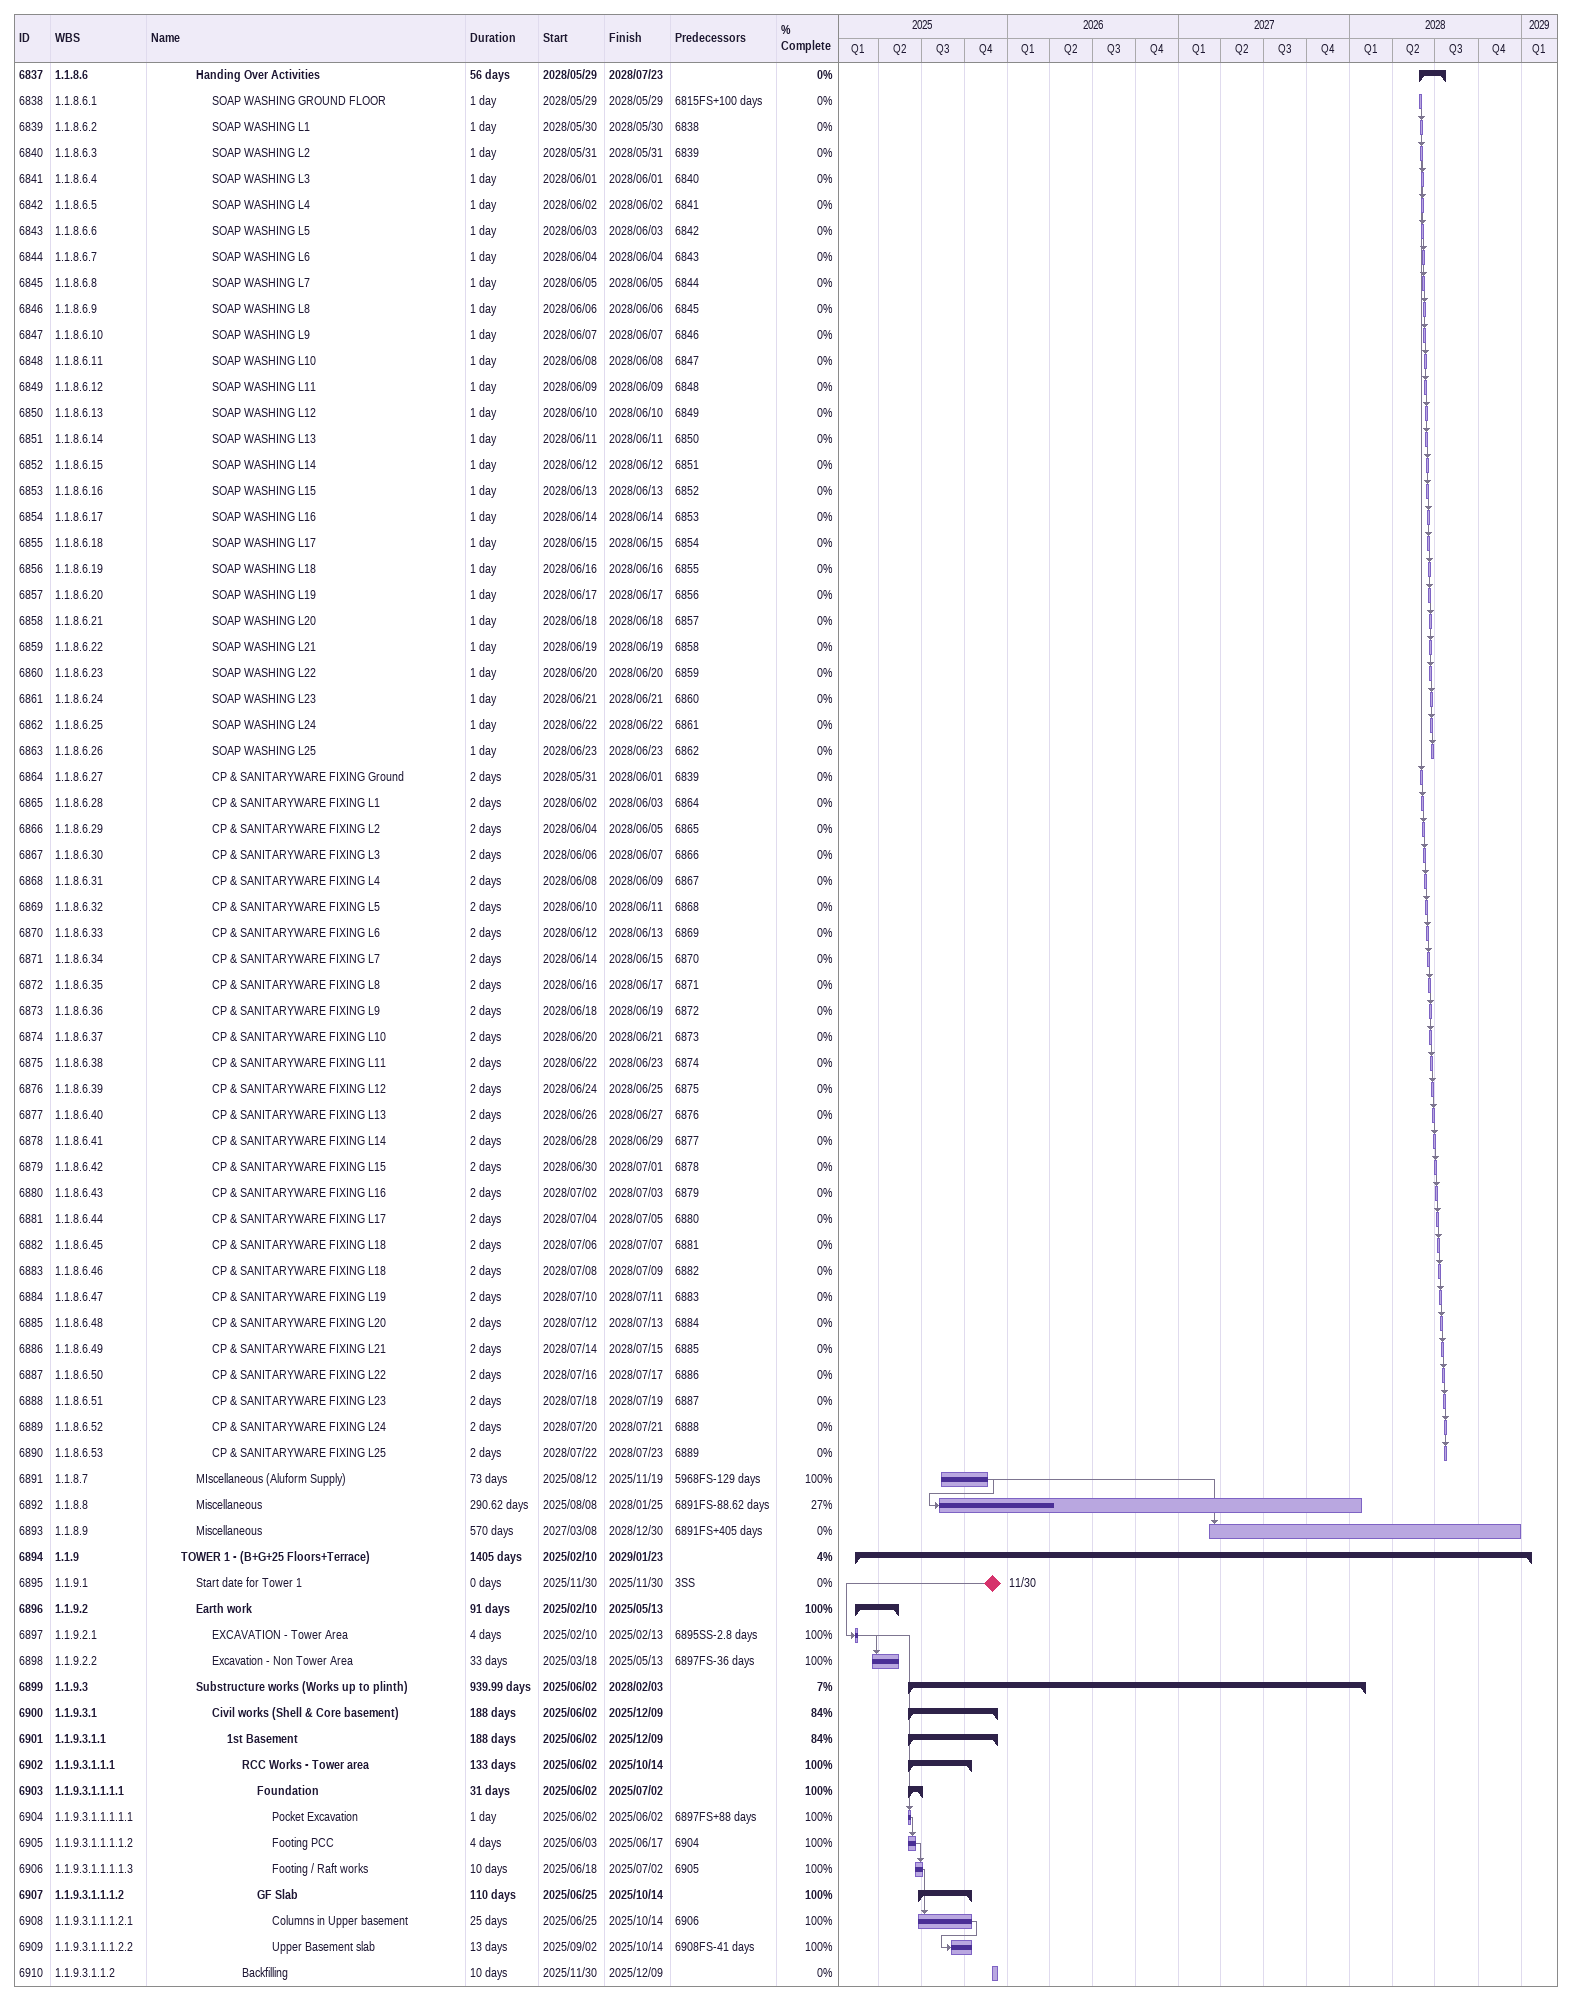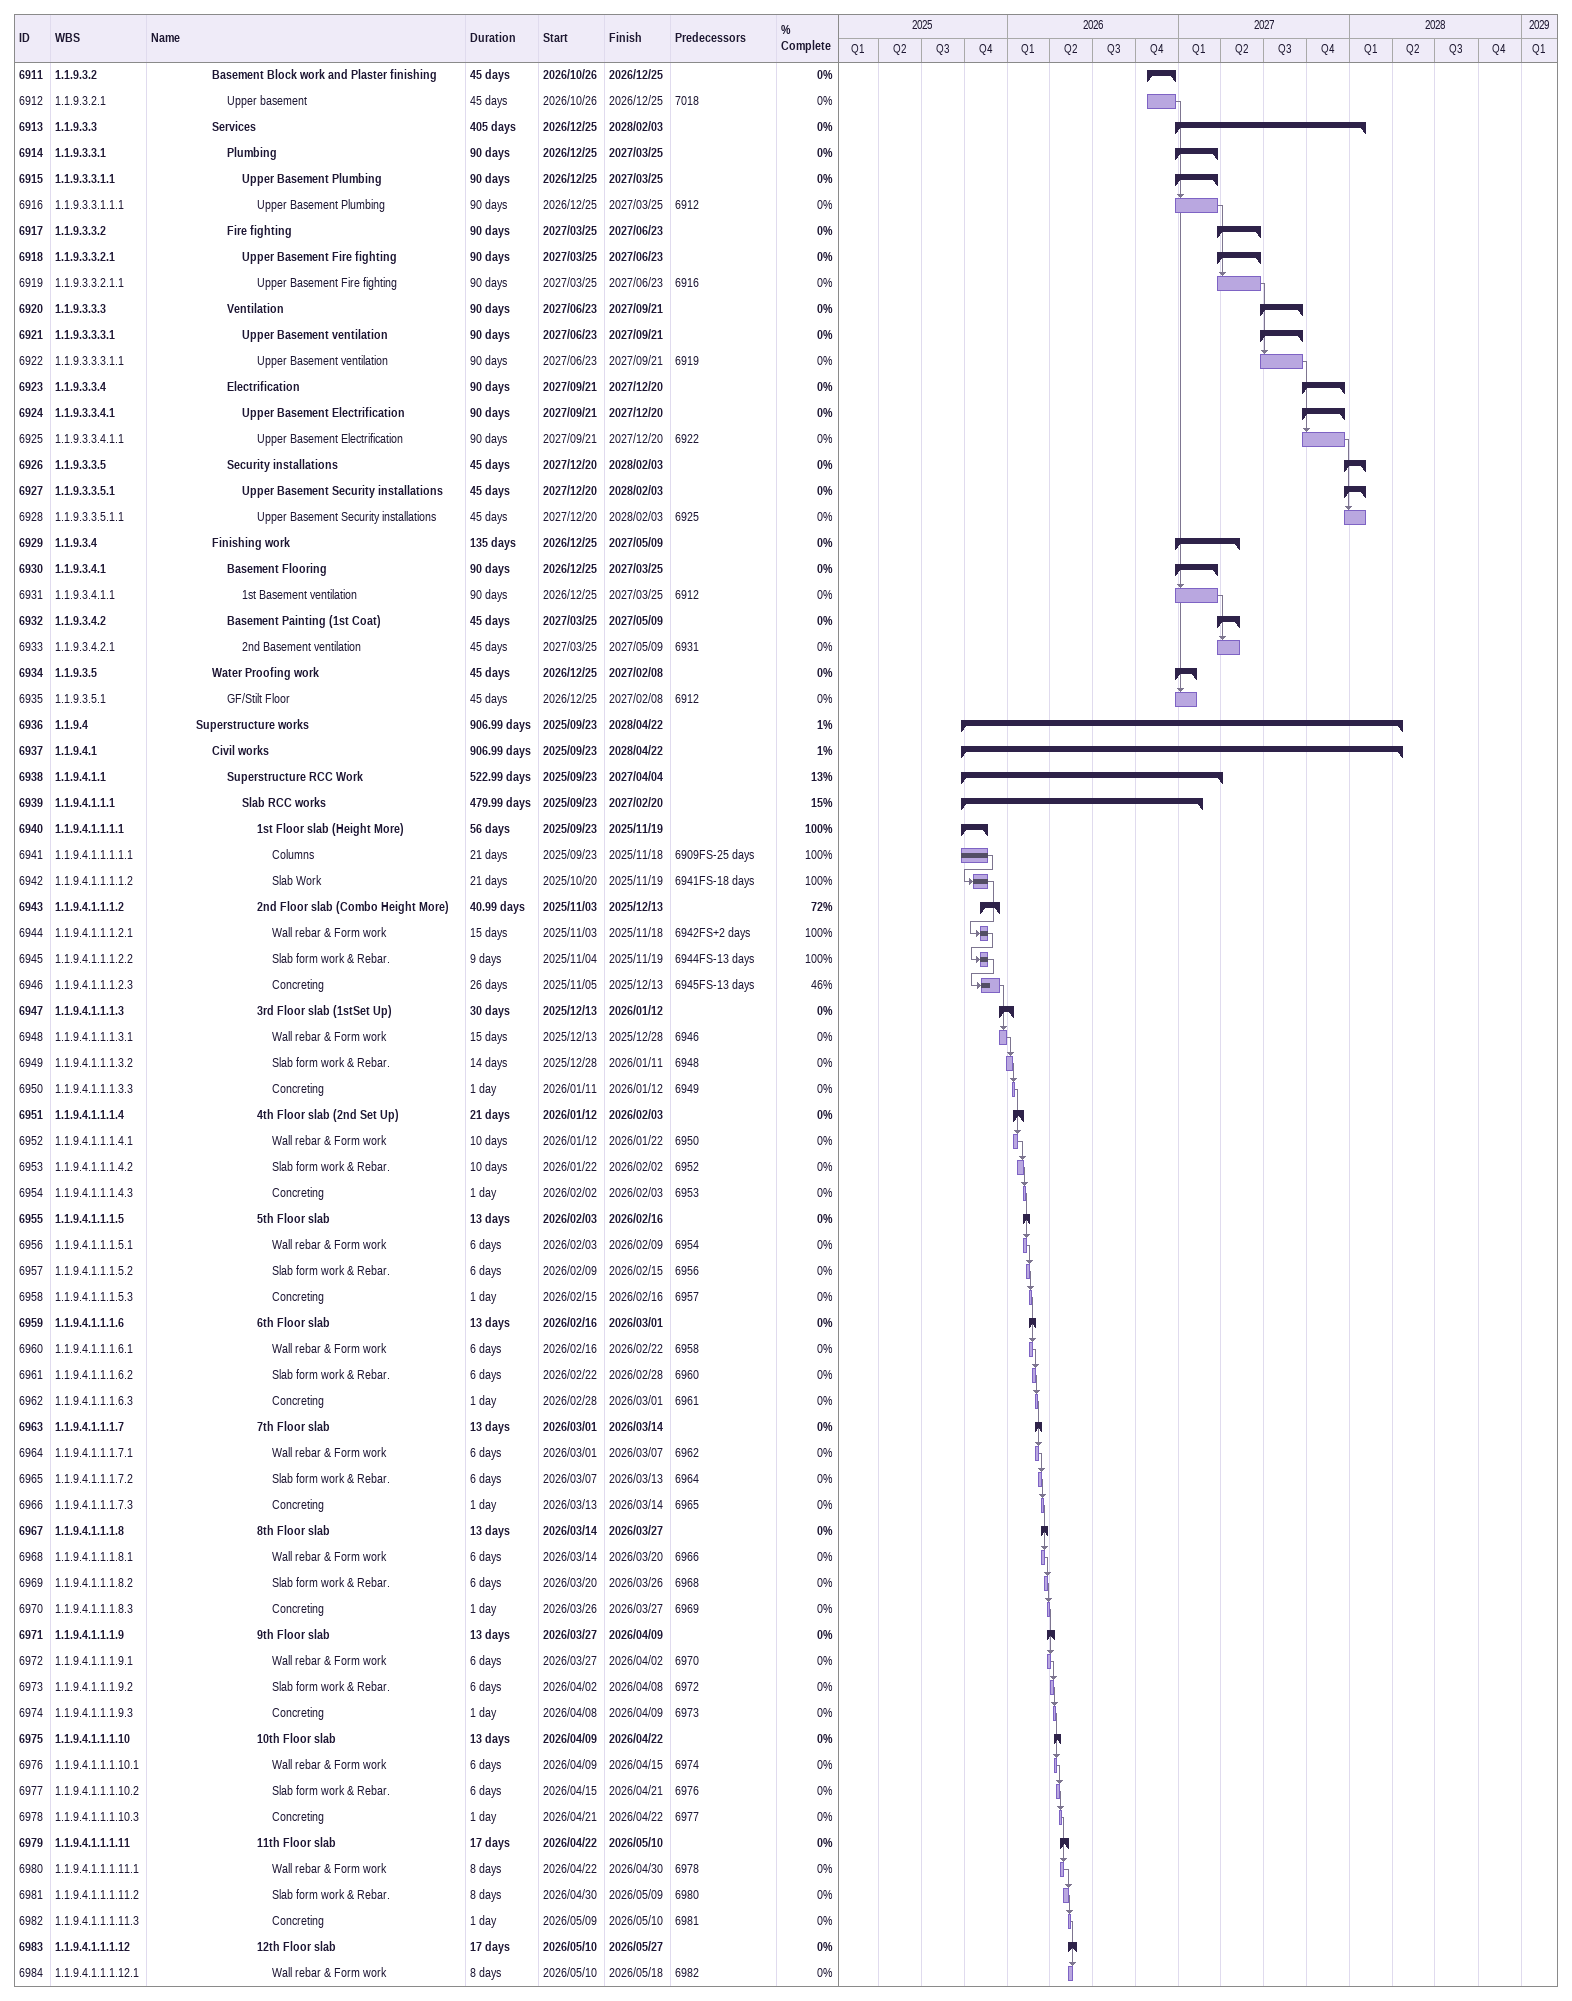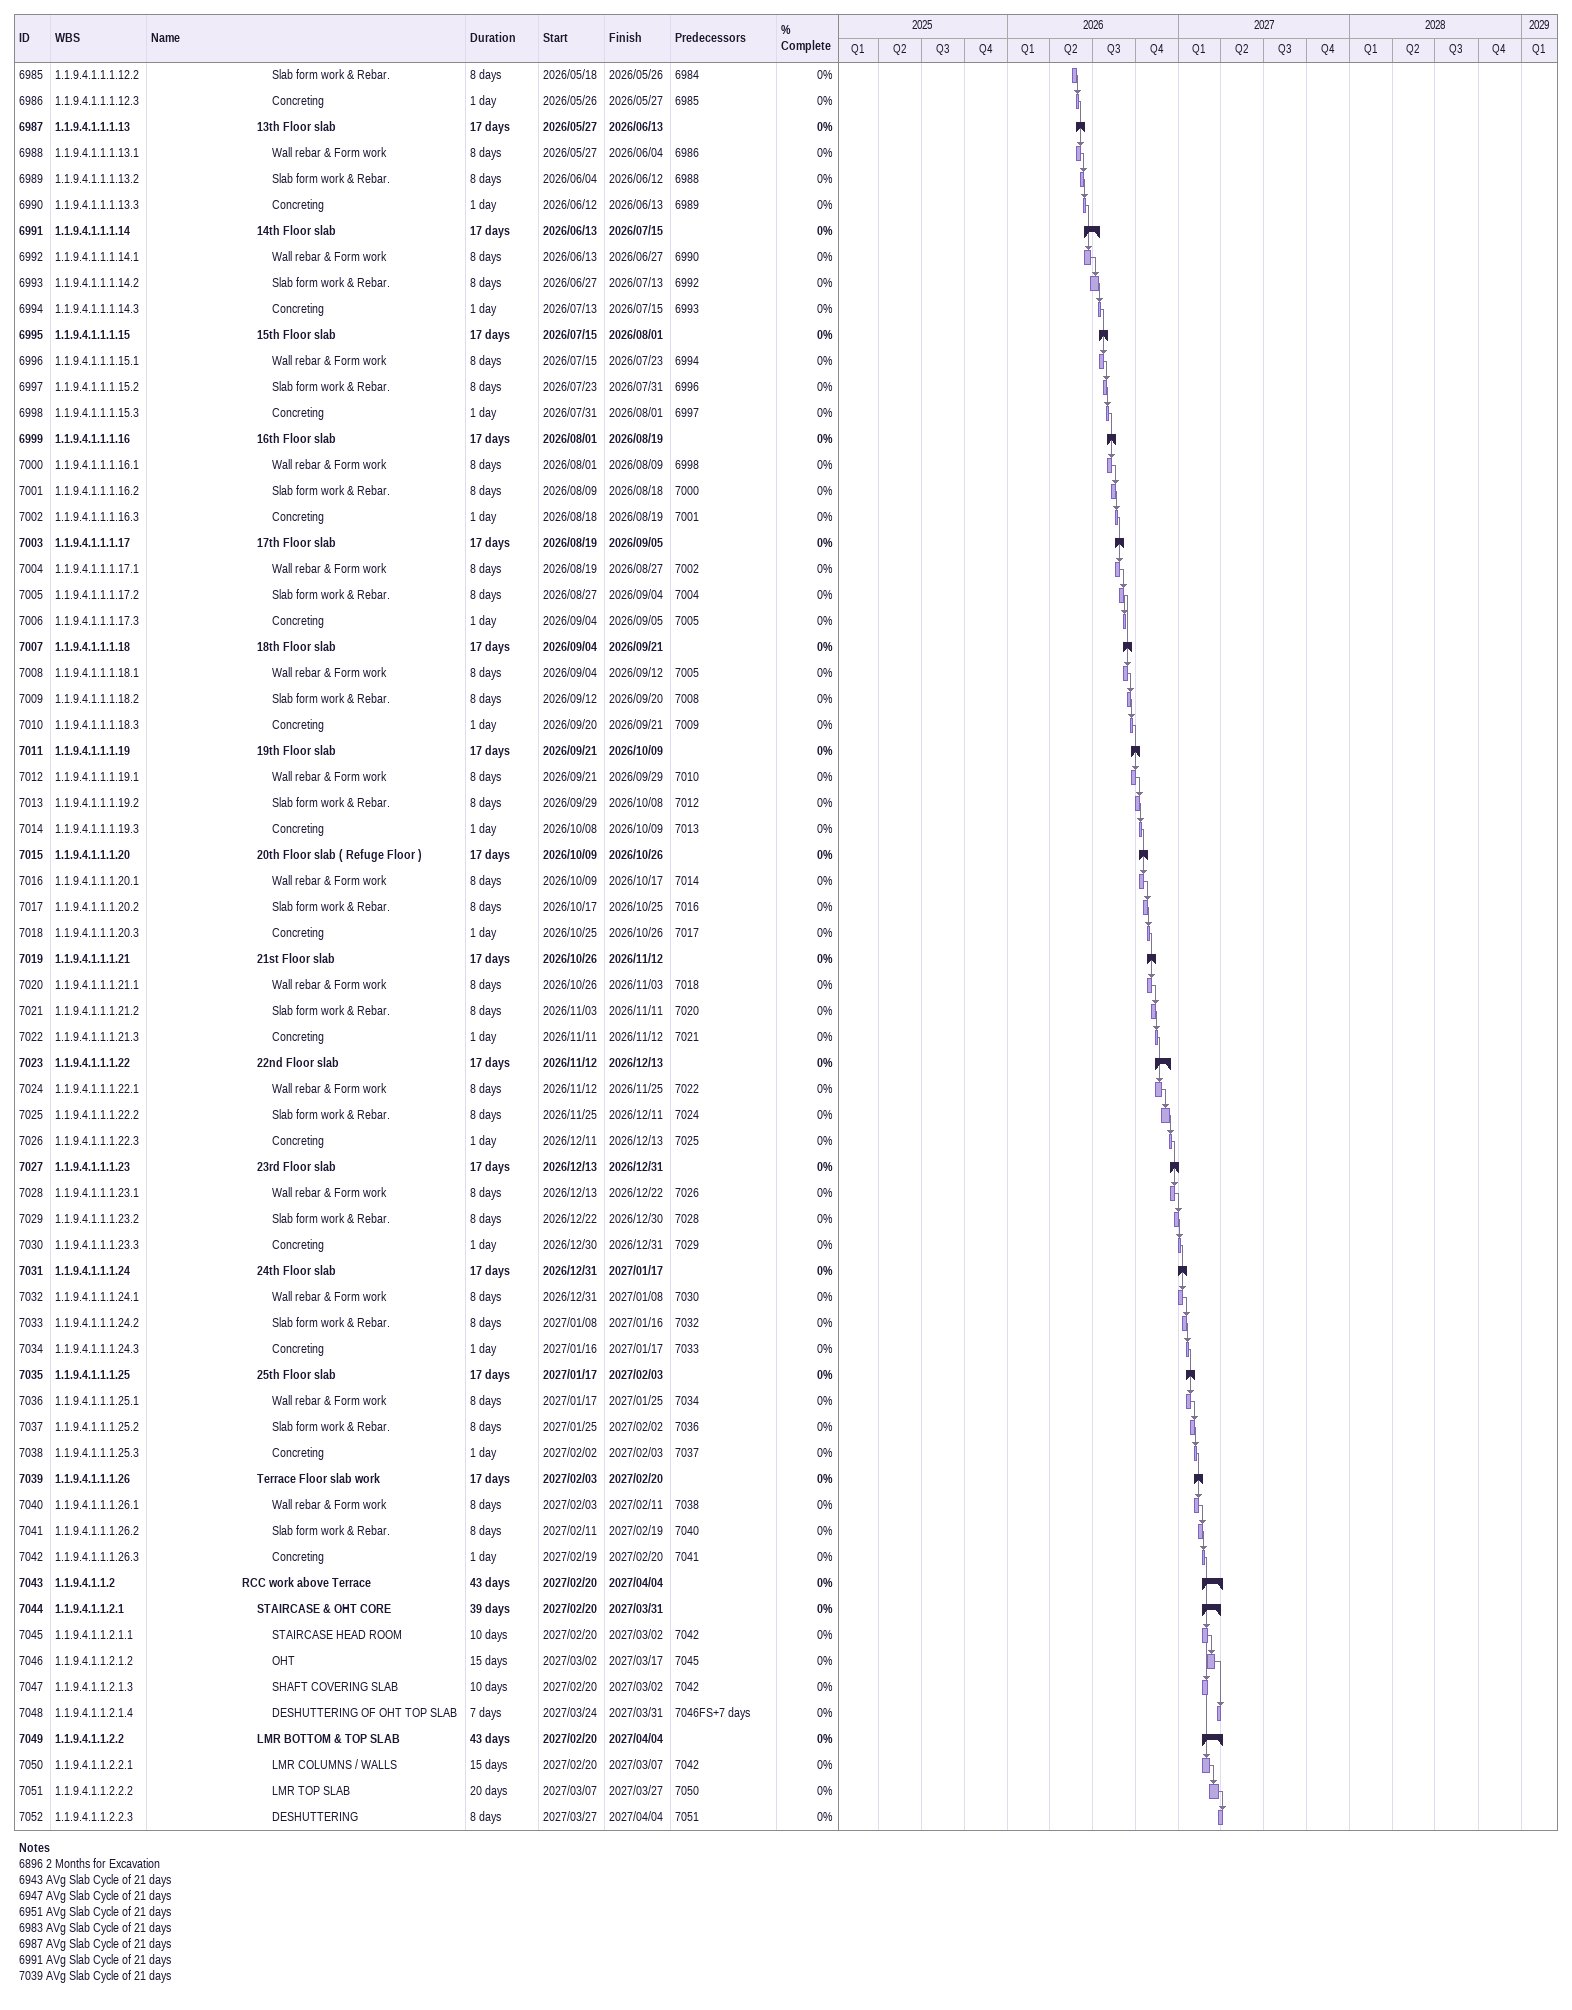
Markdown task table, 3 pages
| ID | WBS | Task | Duration | Start | Finish | Predecessors | % complete |
|---|---|---|---|---|---|---|---|
| 6837 | 1.1.8.6 | **Handing Over Activities** | 56d | 2028-05-29 | 2028-07-23 |  | 0 |
| 6838 | 1.1.8.6.1 | SOAP WASHING GROUND FLOOR | 1d | 2028-05-29 | 2028-05-29 | 6815FS+100d | 0 |
| 6839 | 1.1.8.6.2 | SOAP WASHING L1 | 1d | 2028-05-30 | 2028-05-30 | 6838 | 0 |
| 6840 | 1.1.8.6.3 | SOAP WASHING L2 | 1d | 2028-05-31 | 2028-05-31 | 6839 | 0 |
| 6841 | 1.1.8.6.4 | SOAP WASHING L3 | 1d | 2028-06-01 | 2028-06-01 | 6840 | 0 |
| 6842 | 1.1.8.6.5 | SOAP WASHING L4 | 1d | 2028-06-02 | 2028-06-02 | 6841 | 0 |
| 6843 | 1.1.8.6.6 | SOAP WASHING L5 | 1d | 2028-06-03 | 2028-06-03 | 6842 | 0 |
| 6844 | 1.1.8.6.7 | SOAP WASHING L6 | 1d | 2028-06-04 | 2028-06-04 | 6843 | 0 |
| 6845 | 1.1.8.6.8 | SOAP WASHING L7 | 1d | 2028-06-05 | 2028-06-05 | 6844 | 0 |
| 6846 | 1.1.8.6.9 | SOAP WASHING L8 | 1d | 2028-06-06 | 2028-06-06 | 6845 | 0 |
| 6847 | 1.1.8.6.10 | SOAP WASHING L9 | 1d | 2028-06-07 | 2028-06-07 | 6846 | 0 |
| 6848 | 1.1.8.6.11 | SOAP WASHING L10 | 1d | 2028-06-08 | 2028-06-08 | 6847 | 0 |
| 6849 | 1.1.8.6.12 | SOAP WASHING L11 | 1d | 2028-06-09 | 2028-06-09 | 6848 | 0 |
| 6850 | 1.1.8.6.13 | SOAP WASHING L12 | 1d | 2028-06-10 | 2028-06-10 | 6849 | 0 |
| 6851 | 1.1.8.6.14 | SOAP WASHING L13 | 1d | 2028-06-11 | 2028-06-11 | 6850 | 0 |
| 6852 | 1.1.8.6.15 | SOAP WASHING L14 | 1d | 2028-06-12 | 2028-06-12 | 6851 | 0 |
| 6853 | 1.1.8.6.16 | SOAP WASHING L15 | 1d | 2028-06-13 | 2028-06-13 | 6852 | 0 |
| 6854 | 1.1.8.6.17 | SOAP WASHING L16 | 1d | 2028-06-14 | 2028-06-14 | 6853 | 0 |
| 6855 | 1.1.8.6.18 | SOAP WASHING L17 | 1d | 2028-06-15 | 2028-06-15 | 6854 | 0 |
| 6856 | 1.1.8.6.19 | SOAP WASHING L18 | 1d | 2028-06-16 | 2028-06-16 | 6855 | 0 |
| 6857 | 1.1.8.6.20 | SOAP WASHING L19 | 1d | 2028-06-17 | 2028-06-17 | 6856 | 0 |
| 6858 | 1.1.8.6.21 | SOAP WASHING L20 | 1d | 2028-06-18 | 2028-06-18 | 6857 | 0 |
| 6859 | 1.1.8.6.22 | SOAP WASHING L21 | 1d | 2028-06-19 | 2028-06-19 | 6858 | 0 |
| 6860 | 1.1.8.6.23 | SOAP WASHING L22 | 1d | 2028-06-20 | 2028-06-20 | 6859 | 0 |
| 6861 | 1.1.8.6.24 | SOAP WASHING L23 | 1d | 2028-06-21 | 2028-06-21 | 6860 | 0 |
| 6862 | 1.1.8.6.25 | SOAP WASHING L24 | 1d | 2028-06-22 | 2028-06-22 | 6861 | 0 |
| 6863 | 1.1.8.6.26 | SOAP WASHING L25 | 1d | 2028-06-23 | 2028-06-23 | 6862 | 0 |
| 6864 | 1.1.8.6.27 | CP & SANITARYWARE FIXING Ground | 2d | 2028-05-31 | 2028-06-01 | 6839 | 0 |
| 6865 | 1.1.8.6.28 | CP & SANITARYWARE FIXING L1 | 2d | 2028-06-02 | 2028-06-03 | 6864 | 0 |
| 6866 | 1.1.8.6.29 | CP & SANITARYWARE FIXING L2 | 2d | 2028-06-04 | 2028-06-05 | 6865 | 0 |
| 6867 | 1.1.8.6.30 | CP & SANITARYWARE FIXING L3 | 2d | 2028-06-06 | 2028-06-07 | 6866 | 0 |
| 6868 | 1.1.8.6.31 | CP & SANITARYWARE FIXING L4 | 2d | 2028-06-08 | 2028-06-09 | 6867 | 0 |
| 6869 | 1.1.8.6.32 | CP & SANITARYWARE FIXING L5 | 2d | 2028-06-10 | 2028-06-11 | 6868 | 0 |
| 6870 | 1.1.8.6.33 | CP & SANITARYWARE FIXING L6 | 2d | 2028-06-12 | 2028-06-13 | 6869 | 0 |
| 6871 | 1.1.8.6.34 | CP & SANITARYWARE FIXING L7 | 2d | 2028-06-14 | 2028-06-15 | 6870 | 0 |
| 6872 | 1.1.8.6.35 | CP & SANITARYWARE FIXING L8 | 2d | 2028-06-16 | 2028-06-17 | 6871 | 0 |
| 6873 | 1.1.8.6.36 | CP & SANITARYWARE FIXING L9 | 2d | 2028-06-18 | 2028-06-19 | 6872 | 0 |
| 6874 | 1.1.8.6.37 | CP & SANITARYWARE FIXING L10 | 2d | 2028-06-20 | 2028-06-21 | 6873 | 0 |
| 6875 | 1.1.8.6.38 | CP & SANITARYWARE FIXING L11 | 2d | 2028-06-22 | 2028-06-23 | 6874 | 0 |
| 6876 | 1.1.8.6.39 | CP & SANITARYWARE FIXING L12 | 2d | 2028-06-24 | 2028-06-25 | 6875 | 0 |
| 6877 | 1.1.8.6.40 | CP & SANITARYWARE FIXING L13 | 2d | 2028-06-26 | 2028-06-27 | 6876 | 0 |
| 6878 | 1.1.8.6.41 | CP & SANITARYWARE FIXING L14 | 2d | 2028-06-28 | 2028-06-29 | 6877 | 0 |
| 6879 | 1.1.8.6.42 | CP & SANITARYWARE FIXING L15 | 2d | 2028-06-30 | 2028-07-01 | 6878 | 0 |
| 6880 | 1.1.8.6.43 | CP & SANITARYWARE FIXING L16 | 2d | 2028-07-02 | 2028-07-03 | 6879 | 0 |
| 6881 | 1.1.8.6.44 | CP & SANITARYWARE FIXING L17 | 2d | 2028-07-04 | 2028-07-05 | 6880 | 0 |
| 6882 | 1.1.8.6.45 | CP & SANITARYWARE FIXING L18 | 2d | 2028-07-06 | 2028-07-07 | 6881 | 0 |
| 6883 | 1.1.8.6.46 | CP & SANITARYWARE FIXING L18 | 2d | 2028-07-08 | 2028-07-09 | 6882 | 0 |
| 6884 | 1.1.8.6.47 | CP & SANITARYWARE FIXING L19 | 2d | 2028-07-10 | 2028-07-11 | 6883 | 0 |
| 6885 | 1.1.8.6.48 | CP & SANITARYWARE FIXING L20 | 2d | 2028-07-12 | 2028-07-13 | 6884 | 0 |
| 6886 | 1.1.8.6.49 | CP & SANITARYWARE FIXING L21 | 2d | 2028-07-14 | 2028-07-15 | 6885 | 0 |
| 6887 | 1.1.8.6.50 | CP & SANITARYWARE FIXING L22 | 2d | 2028-07-16 | 2028-07-17 | 6886 | 0 |
| 6888 | 1.1.8.6.51 | CP & SANITARYWARE FIXING L23 | 2d | 2028-07-18 | 2028-07-19 | 6887 | 0 |
| 6889 | 1.1.8.6.52 | CP & SANITARYWARE FIXING L24 | 2d | 2028-07-20 | 2028-07-21 | 6888 | 0 |
| 6890 | 1.1.8.6.53 | CP & SANITARYWARE FIXING L25 | 2d | 2028-07-22 | 2028-07-23 | 6889 | 0 |
| 6891 | 1.1.8.7 | MIscellaneous (Aluform Supply) | 73d | 2025-08-12 | 2025-11-19 | 5968FS-129d | 100 |
| 6892 | 1.1.8.8 | Miscellaneous | 290.62d | 2025-08-08 | 2028-01-25 | 6891FS-88.62d | 27 |
| 6893 | 1.1.8.9 | Miscellaneous | 570d | 2027-03-08 | 2028-12-30 | 6891FS+405d | 0 |
| 6894 | 1.1.9 | **TOWER 1 - (B+G+25 Floors+Terrace)** | 1405d | 2025-02-10 | 2029-01-23 |  | 4 |
| 6895 | 1.1.9.1 | Start date for Tower 1 | 0d | 2025-11-30 | 2025-11-30 | 3SS | 0 |
| 6896 | 1.1.9.2 | **Earth work** | 91d | 2025-02-10 | 2025-05-13 |  | 100 |
| 6897 | 1.1.9.2.1 | EXCAVATION - Tower Area | 4d | 2025-02-10 | 2025-02-13 | 6895SS-2.8d | 100 |
| 6898 | 1.1.9.2.2 | Excavation - Non Tower Area | 33d | 2025-03-18 | 2025-05-13 | 6897FS-36d | 100 |
| 6899 | 1.1.9.3 | **Substructure works (Works up to plinth)** | 939.99d | 2025-06-02 | 2028-02-03 |  | 7 |
| 6900 | 1.1.9.3.1 | **Civil works (Shell & Core basement)** | 188d | 2025-06-02 | 2025-12-09 |  | 84 |
| 6901 | 1.1.9.3.1.1 | **1st Basement** | 188d | 2025-06-02 | 2025-12-09 |  | 84 |
| 6902 | 1.1.9.3.1.1.1 | **RCC Works - Tower area** | 133d | 2025-06-02 | 2025-10-14 |  | 100 |
| 6903 | 1.1.9.3.1.1.1.1 | **Foundation** | 31d | 2025-06-02 | 2025-07-02 |  | 100 |
| 6904 | 1.1.9.3.1.1.1.1.1 | Pocket Excavation | 1d | 2025-06-02 | 2025-06-02 | 6897FS+88d | 100 |
| 6905 | 1.1.9.3.1.1.1.1.2 | Footing PCC | 4d | 2025-06-03 | 2025-06-17 | 6904 | 100 |
| 6906 | 1.1.9.3.1.1.1.1.3 | Footing / Raft works | 10d | 2025-06-18 | 2025-07-02 | 6905 | 100 |
| 6907 | 1.1.9.3.1.1.1.2 | **GF Slab** | 110d | 2025-06-25 | 2025-10-14 |  | 100 |
| 6908 | 1.1.9.3.1.1.1.2.1 | Columns in Upper basement | 25d | 2025-06-25 | 2025-10-14 | 6906 | 100 |
| 6909 | 1.1.9.3.1.1.1.2.2 | Upper Basement slab | 13d | 2025-09-02 | 2025-10-14 | 6908FS-41d | 100 |
| 6910 | 1.1.9.3.1.1.2 | Backfilling | 10d | 2025-11-30 | 2025-12-09 |  | 0 |
| 6911 | 1.1.9.3.2 | **Basement Block work and Plaster finishing** | 45d | 2026-10-26 | 2026-12-25 |  | 0 |
| 6912 | 1.1.9.3.2.1 | Upper basement | 45d | 2026-10-26 | 2026-12-25 | 7018 | 0 |
| 6913 | 1.1.9.3.3 | **Services** | 405d | 2026-12-25 | 2028-02-03 |  | 0 |
| 6914 | 1.1.9.3.3.1 | **Plumbing** | 90d | 2026-12-25 | 2027-03-25 |  | 0 |
| 6915 | 1.1.9.3.3.1.1 | **Upper Basement Plumbing** | 90d | 2026-12-25 | 2027-03-25 |  | 0 |
| 6916 | 1.1.9.3.3.1.1.1 | Upper Basement Plumbing | 90d | 2026-12-25 | 2027-03-25 | 6912 | 0 |
| 6917 | 1.1.9.3.3.2 | **Fire fighting** | 90d | 2027-03-25 | 2027-06-23 |  | 0 |
| 6918 | 1.1.9.3.3.2.1 | **Upper Basement Fire fighting** | 90d | 2027-03-25 | 2027-06-23 |  | 0 |
| 6919 | 1.1.9.3.3.2.1.1 | Upper Basement Fire fighting | 90d | 2027-03-25 | 2027-06-23 | 6916 | 0 |
| 6920 | 1.1.9.3.3.3 | **Ventilation** | 90d | 2027-06-23 | 2027-09-21 |  | 0 |
| 6921 | 1.1.9.3.3.3.1 | **Upper Basement ventilation** | 90d | 2027-06-23 | 2027-09-21 |  | 0 |
| 6922 | 1.1.9.3.3.3.1.1 | Upper Basement ventilation | 90d | 2027-06-23 | 2027-09-21 | 6919 | 0 |
| 6923 | 1.1.9.3.3.4 | **Electrification** | 90d | 2027-09-21 | 2027-12-20 |  | 0 |
| 6924 | 1.1.9.3.3.4.1 | **Upper Basement Electrification** | 90d | 2027-09-21 | 2027-12-20 |  | 0 |
| 6925 | 1.1.9.3.3.4.1.1 | Upper Basement Electrification | 90d | 2027-09-21 | 2027-12-20 | 6922 | 0 |
| 6926 | 1.1.9.3.3.5 | **Security installations** | 45d | 2027-12-20 | 2028-02-03 |  | 0 |
| 6927 | 1.1.9.3.3.5.1 | **Upper Basement Security installations** | 45d | 2027-12-20 | 2028-02-03 |  | 0 |
| 6928 | 1.1.9.3.3.5.1.1 | Upper Basement Security installations | 45d | 2027-12-20 | 2028-02-03 | 6925 | 0 |
| 6929 | 1.1.9.3.4 | **Finishing work** | 135d | 2026-12-25 | 2027-05-09 |  | 0 |
| 6930 | 1.1.9.3.4.1 | **Basement Flooring** | 90d | 2026-12-25 | 2027-03-25 |  | 0 |
| 6931 | 1.1.9.3.4.1.1 | 1st Basement ventilation | 90d | 2026-12-25 | 2027-03-25 | 6912 | 0 |
| 6932 | 1.1.9.3.4.2 | **Basement Painting (1st Coat)** | 45d | 2027-03-25 | 2027-05-09 |  | 0 |
| 6933 | 1.1.9.3.4.2.1 | 2nd Basement ventilation | 45d | 2027-03-25 | 2027-05-09 | 6931 | 0 |
| 6934 | 1.1.9.3.5 | **Water Proofing work** | 45d | 2026-12-25 | 2027-02-08 |  | 0 |
| 6935 | 1.1.9.3.5.1 | GF/Stilt Floor | 45d | 2026-12-25 | 2027-02-08 | 6912 | 0 |
| 6936 | 1.1.9.4 | **Superstructure works** | 906.99d | 2025-09-23 | 2028-04-22 |  | 1 |
| 6937 | 1.1.9.4.1 | **Civil works** | 906.99d | 2025-09-23 | 2028-04-22 |  | 1 |
| 6938 | 1.1.9.4.1.1 | **Superstructure RCC Work** | 522.99d | 2025-09-23 | 2027-04-04 |  | 13 |
| 6939 | 1.1.9.4.1.1.1 | **Slab RCC works** | 479.99d | 2025-09-23 | 2027-02-20 |  | 15 |
| 6940 | 1.1.9.4.1.1.1.1 | **1st Floor slab (Height More)** | 56d | 2025-09-23 | 2025-11-19 |  | 100 |
| 6941 | 1.1.9.4.1.1.1.1.1 | Columns | 21d | 2025-09-23 | 2025-11-18 | 6909FS-25d | 100 |
| 6942 | 1.1.9.4.1.1.1.1.2 | Slab Work | 21d | 2025-10-20 | 2025-11-19 | 6941FS-18d | 100 |
| 6943 | 1.1.9.4.1.1.1.2 | **2nd Floor slab (Combo Height More)** | 40.99d | 2025-11-03 | 2025-12-13 |  | 72 |
| 6944 | 1.1.9.4.1.1.1.2.1 | Wall rebar & Form work | 15d | 2025-11-03 | 2025-11-18 | 6942FS+2d | 100 |
| 6945 | 1.1.9.4.1.1.1.2.2 | Slab form work & Rebar. | 9d | 2025-11-04 | 2025-11-19 | 6944FS-13d | 100 |
| 6946 | 1.1.9.4.1.1.1.2.3 | Concreting | 26d | 2025-11-05 | 2025-12-13 | 6945FS-13d | 46 |
| 6947 | 1.1.9.4.1.1.1.3 | **3rd Floor slab (1stSet Up)** | 30d | 2025-12-13 | 2026-01-12 |  | 0 |
| 6948 | 1.1.9.4.1.1.1.3.1 | Wall rebar & Form work | 15d | 2025-12-13 | 2025-12-28 | 6946 | 0 |
| 6949 | 1.1.9.4.1.1.1.3.2 | Slab form work & Rebar. | 14d | 2025-12-28 | 2026-01-11 | 6948 | 0 |
| 6950 | 1.1.9.4.1.1.1.3.3 | Concreting | 1d | 2026-01-11 | 2026-01-12 | 6949 | 0 |
| 6951 | 1.1.9.4.1.1.1.4 | **4th Floor slab (2nd Set Up)** | 21d | 2026-01-12 | 2026-02-03 |  | 0 |
| 6952 | 1.1.9.4.1.1.1.4.1 | Wall rebar & Form work | 10d | 2026-01-12 | 2026-01-22 | 6950 | 0 |
| 6953 | 1.1.9.4.1.1.1.4.2 | Slab form work & Rebar. | 10d | 2026-01-22 | 2026-02-02 | 6952 | 0 |
| 6954 | 1.1.9.4.1.1.1.4.3 | Concreting | 1d | 2026-02-02 | 2026-02-03 | 6953 | 0 |
| 6955 | 1.1.9.4.1.1.1.5 | **5th Floor slab** | 13d | 2026-02-03 | 2026-02-16 |  | 0 |
| 6956 | 1.1.9.4.1.1.1.5.1 | Wall rebar & Form work | 6d | 2026-02-03 | 2026-02-09 | 6954 | 0 |
| 6957 | 1.1.9.4.1.1.1.5.2 | Slab form work & Rebar. | 6d | 2026-02-09 | 2026-02-15 | 6956 | 0 |
| 6958 | 1.1.9.4.1.1.1.5.3 | Concreting | 1d | 2026-02-15 | 2026-02-16 | 6957 | 0 |
| 6959 | 1.1.9.4.1.1.1.6 | **6th Floor slab** | 13d | 2026-02-16 | 2026-03-01 |  | 0 |
| 6960 | 1.1.9.4.1.1.1.6.1 | Wall rebar & Form work | 6d | 2026-02-16 | 2026-02-22 | 6958 | 0 |
| 6961 | 1.1.9.4.1.1.1.6.2 | Slab form work & Rebar. | 6d | 2026-02-22 | 2026-02-28 | 6960 | 0 |
| 6962 | 1.1.9.4.1.1.1.6.3 | Concreting | 1d | 2026-02-28 | 2026-03-01 | 6961 | 0 |
| 6963 | 1.1.9.4.1.1.1.7 | **7th Floor slab** | 13d | 2026-03-01 | 2026-03-14 |  | 0 |
| 6964 | 1.1.9.4.1.1.1.7.1 | Wall rebar & Form work | 6d | 2026-03-01 | 2026-03-07 | 6962 | 0 |
| 6965 | 1.1.9.4.1.1.1.7.2 | Slab form work & Rebar. | 6d | 2026-03-07 | 2026-03-13 | 6964 | 0 |
| 6966 | 1.1.9.4.1.1.1.7.3 | Concreting | 1d | 2026-03-13 | 2026-03-14 | 6965 | 0 |
| 6967 | 1.1.9.4.1.1.1.8 | **8th Floor slab** | 13d | 2026-03-14 | 2026-03-27 |  | 0 |
| 6968 | 1.1.9.4.1.1.1.8.1 | Wall rebar & Form work | 6d | 2026-03-14 | 2026-03-20 | 6966 | 0 |
| 6969 | 1.1.9.4.1.1.1.8.2 | Slab form work & Rebar. | 6d | 2026-03-20 | 2026-03-26 | 6968 | 0 |
| 6970 | 1.1.9.4.1.1.1.8.3 | Concreting | 1d | 2026-03-26 | 2026-03-27 | 6969 | 0 |
| 6971 | 1.1.9.4.1.1.1.9 | **9th Floor slab** | 13d | 2026-03-27 | 2026-04-09 |  | 0 |
| 6972 | 1.1.9.4.1.1.1.9.1 | Wall rebar & Form work | 6d | 2026-03-27 | 2026-04-02 | 6970 | 0 |
| 6973 | 1.1.9.4.1.1.1.9.2 | Slab form work & Rebar. | 6d | 2026-04-02 | 2026-04-08 | 6972 | 0 |
| 6974 | 1.1.9.4.1.1.1.9.3 | Concreting | 1d | 2026-04-08 | 2026-04-09 | 6973 | 0 |
| 6975 | 1.1.9.4.1.1.1.10 | **10th Floor slab** | 13d | 2026-04-09 | 2026-04-22 |  | 0 |
| 6976 | 1.1.9.4.1.1.1.10.1 | Wall rebar & Form work | 6d | 2026-04-09 | 2026-04-15 | 6974 | 0 |
| 6977 | 1.1.9.4.1.1.1.10.2 | Slab form work & Rebar. | 6d | 2026-04-15 | 2026-04-21 | 6976 | 0 |
| 6978 | 1.1.9.4.1.1.1.10.3 | Concreting | 1d | 2026-04-21 | 2026-04-22 | 6977 | 0 |
| 6979 | 1.1.9.4.1.1.1.11 | **11th Floor slab** | 17d | 2026-04-22 | 2026-05-10 |  | 0 |
| 6980 | 1.1.9.4.1.1.1.11.1 | Wall rebar & Form work | 8d | 2026-04-22 | 2026-04-30 | 6978 | 0 |
| 6981 | 1.1.9.4.1.1.1.11.2 | Slab form work & Rebar. | 8d | 2026-04-30 | 2026-05-09 | 6980 | 0 |
| 6982 | 1.1.9.4.1.1.1.11.3 | Concreting | 1d | 2026-05-09 | 2026-05-10 | 6981 | 0 |
| 6983 | 1.1.9.4.1.1.1.12 | **12th Floor slab** | 17d | 2026-05-10 | 2026-05-27 |  | 0 |
| 6984 | 1.1.9.4.1.1.1.12.1 | Wall rebar & Form work | 8d | 2026-05-10 | 2026-05-18 | 6982 | 0 |
| 6985 | 1.1.9.4.1.1.1.12.2 | Slab form work & Rebar. | 8d | 2026-05-18 | 2026-05-26 | 6984 | 0 |
| 6986 | 1.1.9.4.1.1.1.12.3 | Concreting | 1d | 2026-05-26 | 2026-05-27 | 6985 | 0 |
| 6987 | 1.1.9.4.1.1.1.13 | **13th Floor slab** | 17d | 2026-05-27 | 2026-06-13 |  | 0 |
| 6988 | 1.1.9.4.1.1.1.13.1 | Wall rebar & Form work | 8d | 2026-05-27 | 2026-06-04 | 6986 | 0 |
| 6989 | 1.1.9.4.1.1.1.13.2 | Slab form work & Rebar. | 8d | 2026-06-04 | 2026-06-12 | 6988 | 0 |
| 6990 | 1.1.9.4.1.1.1.13.3 | Concreting | 1d | 2026-06-12 | 2026-06-13 | 6989 | 0 |
| 6991 | 1.1.9.4.1.1.1.14 | **14th Floor slab** | 17d | 2026-06-13 | 2026-07-15 |  | 0 |
| 6992 | 1.1.9.4.1.1.1.14.1 | Wall rebar & Form work | 8d | 2026-06-13 | 2026-06-27 | 6990 | 0 |
| 6993 | 1.1.9.4.1.1.1.14.2 | Slab form work & Rebar. | 8d | 2026-06-27 | 2026-07-13 | 6992 | 0 |
| 6994 | 1.1.9.4.1.1.1.14.3 | Concreting | 1d | 2026-07-13 | 2026-07-15 | 6993 | 0 |
| 6995 | 1.1.9.4.1.1.1.15 | **15th Floor slab** | 17d | 2026-07-15 | 2026-08-01 |  | 0 |
| 6996 | 1.1.9.4.1.1.1.15.1 | Wall rebar & Form work | 8d | 2026-07-15 | 2026-07-23 | 6994 | 0 |
| 6997 | 1.1.9.4.1.1.1.15.2 | Slab form work & Rebar. | 8d | 2026-07-23 | 2026-07-31 | 6996 | 0 |
| 6998 | 1.1.9.4.1.1.1.15.3 | Concreting | 1d | 2026-07-31 | 2026-08-01 | 6997 | 0 |
| 6999 | 1.1.9.4.1.1.1.16 | **16th Floor slab** | 17d | 2026-08-01 | 2026-08-19 |  | 0 |
| 7000 | 1.1.9.4.1.1.1.16.1 | Wall rebar & Form work | 8d | 2026-08-01 | 2026-08-09 | 6998 | 0 |
| 7001 | 1.1.9.4.1.1.1.16.2 | Slab form work & Rebar. | 8d | 2026-08-09 | 2026-08-18 | 7000 | 0 |
| 7002 | 1.1.9.4.1.1.1.16.3 | Concreting | 1d | 2026-08-18 | 2026-08-19 | 7001 | 0 |
| 7003 | 1.1.9.4.1.1.1.17 | **17th Floor slab** | 17d | 2026-08-19 | 2026-09-05 |  | 0 |
| 7004 | 1.1.9.4.1.1.1.17.1 | Wall rebar & Form work | 8d | 2026-08-19 | 2026-08-27 | 7002 | 0 |
| 7005 | 1.1.9.4.1.1.1.17.2 | Slab form work & Rebar. | 8d | 2026-08-27 | 2026-09-04 | 7004 | 0 |
| 7006 | 1.1.9.4.1.1.1.17.3 | Concreting | 1d | 2026-09-04 | 2026-09-05 | 7005 | 0 |
| 7007 | 1.1.9.4.1.1.1.18 | **18th Floor slab** | 17d | 2026-09-04 | 2026-09-21 |  | 0 |
| 7008 | 1.1.9.4.1.1.1.18.1 | Wall rebar & Form work | 8d | 2026-09-04 | 2026-09-12 | 7005 | 0 |
| 7009 | 1.1.9.4.1.1.1.18.2 | Slab form work & Rebar. | 8d | 2026-09-12 | 2026-09-20 | 7008 | 0 |
| 7010 | 1.1.9.4.1.1.1.18.3 | Concreting | 1d | 2026-09-20 | 2026-09-21 | 7009 | 0 |
| 7011 | 1.1.9.4.1.1.1.19 | **19th Floor slab** | 17d | 2026-09-21 | 2026-10-09 |  | 0 |
| 7012 | 1.1.9.4.1.1.1.19.1 | Wall rebar & Form work | 8d | 2026-09-21 | 2026-09-29 | 7010 | 0 |
| 7013 | 1.1.9.4.1.1.1.19.2 | Slab form work & Rebar. | 8d | 2026-09-29 | 2026-10-08 | 7012 | 0 |
| 7014 | 1.1.9.4.1.1.1.19.3 | Concreting | 1d | 2026-10-08 | 2026-10-09 | 7013 | 0 |
| 7015 | 1.1.9.4.1.1.1.20 | **20th Floor slab ( Refuge Floor )** | 17d | 2026-10-09 | 2026-10-26 |  | 0 |
| 7016 | 1.1.9.4.1.1.1.20.1 | Wall rebar & Form work | 8d | 2026-10-09 | 2026-10-17 | 7014 | 0 |
| 7017 | 1.1.9.4.1.1.1.20.2 | Slab form work & Rebar. | 8d | 2026-10-17 | 2026-10-25 | 7016 | 0 |
| 7018 | 1.1.9.4.1.1.1.20.3 | Concreting | 1d | 2026-10-25 | 2026-10-26 | 7017 | 0 |
| 7019 | 1.1.9.4.1.1.1.21 | **21st Floor slab** | 17d | 2026-10-26 | 2026-11-12 |  | 0 |
| 7020 | 1.1.9.4.1.1.1.21.1 | Wall rebar & Form work | 8d | 2026-10-26 | 2026-11-03 | 7018 | 0 |
| 7021 | 1.1.9.4.1.1.1.21.2 | Slab form work & Rebar. | 8d | 2026-11-03 | 2026-11-11 | 7020 | 0 |
| 7022 | 1.1.9.4.1.1.1.21.3 | Concreting | 1d | 2026-11-11 | 2026-11-12 | 7021 | 0 |
| 7023 | 1.1.9.4.1.1.1.22 | **22nd Floor slab** | 17d | 2026-11-12 | 2026-12-13 |  | 0 |
| 7024 | 1.1.9.4.1.1.1.22.1 | Wall rebar & Form work | 8d | 2026-11-12 | 2026-11-25 | 7022 | 0 |
| 7025 | 1.1.9.4.1.1.1.22.2 | Slab form work & Rebar. | 8d | 2026-11-25 | 2026-12-11 | 7024 | 0 |
| 7026 | 1.1.9.4.1.1.1.22.3 | Concreting | 1d | 2026-12-11 | 2026-12-13 | 7025 | 0 |
| 7027 | 1.1.9.4.1.1.1.23 | **23rd Floor slab** | 17d | 2026-12-13 | 2026-12-31 |  | 0 |
| 7028 | 1.1.9.4.1.1.1.23.1 | Wall rebar & Form work | 8d | 2026-12-13 | 2026-12-22 | 7026 | 0 |
| 7029 | 1.1.9.4.1.1.1.23.2 | Slab form work & Rebar. | 8d | 2026-12-22 | 2026-12-30 | 7028 | 0 |
| 7030 | 1.1.9.4.1.1.1.23.3 | Concreting | 1d | 2026-12-30 | 2026-12-31 | 7029 | 0 |
| 7031 | 1.1.9.4.1.1.1.24 | **24th Floor slab** | 17d | 2026-12-31 | 2027-01-17 |  | 0 |
| 7032 | 1.1.9.4.1.1.1.24.1 | Wall rebar & Form work | 8d | 2026-12-31 | 2027-01-08 | 7030 | 0 |
| 7033 | 1.1.9.4.1.1.1.24.2 | Slab form work & Rebar. | 8d | 2027-01-08 | 2027-01-16 | 7032 | 0 |
| 7034 | 1.1.9.4.1.1.1.24.3 | Concreting | 1d | 2027-01-16 | 2027-01-17 | 7033 | 0 |
| 7035 | 1.1.9.4.1.1.1.25 | **25th Floor slab** | 17d | 2027-01-17 | 2027-02-03 |  | 0 |
| 7036 | 1.1.9.4.1.1.1.25.1 | Wall rebar & Form work | 8d | 2027-01-17 | 2027-01-25 | 7034 | 0 |
| 7037 | 1.1.9.4.1.1.1.25.2 | Slab form work & Rebar. | 8d | 2027-01-25 | 2027-02-02 | 7036 | 0 |
| 7038 | 1.1.9.4.1.1.1.25.3 | Concreting | 1d | 2027-02-02 | 2027-02-03 | 7037 | 0 |
| 7039 | 1.1.9.4.1.1.1.26 | **Terrace Floor slab work** | 17d | 2027-02-03 | 2027-02-20 |  | 0 |
| 7040 | 1.1.9.4.1.1.1.26.1 | Wall rebar & Form work | 8d | 2027-02-03 | 2027-02-11 | 7038 | 0 |
| 7041 | 1.1.9.4.1.1.1.26.2 | Slab form work & Rebar. | 8d | 2027-02-11 | 2027-02-19 | 7040 | 0 |
| 7042 | 1.1.9.4.1.1.1.26.3 | Concreting | 1d | 2027-02-19 | 2027-02-20 | 7041 | 0 |
| 7043 | 1.1.9.4.1.1.2 | **RCC work above Terrace** | 43d | 2027-02-20 | 2027-04-04 |  | 0 |
| 7044 | 1.1.9.4.1.1.2.1 | **STAIRCASE & OHT CORE** | 39d | 2027-02-20 | 2027-03-31 |  | 0 |
| 7045 | 1.1.9.4.1.1.2.1.1 | STAIRCASE HEAD ROOM | 10d | 2027-02-20 | 2027-03-02 | 7042 | 0 |
| 7046 | 1.1.9.4.1.1.2.1.2 | OHT | 15d | 2027-03-02 | 2027-03-17 | 7045 | 0 |
| 7047 | 1.1.9.4.1.1.2.1.3 | SHAFT COVERING SLAB | 10d | 2027-02-20 | 2027-03-02 | 7042 | 0 |
| 7048 | 1.1.9.4.1.1.2.1.4 | DESHUTTERING OF OHT TOP SLAB | 7d | 2027-03-24 | 2027-03-31 | 7046FS+7d | 0 |
| 7049 | 1.1.9.4.1.1.2.2 | **LMR BOTTOM & TOP SLAB** | 43d | 2027-02-20 | 2027-04-04 |  | 0 |
| 7050 | 1.1.9.4.1.1.2.2.1 | LMR COLUMNS / WALLS | 15d | 2027-02-20 | 2027-03-07 | 7042 | 0 |
| 7051 | 1.1.9.4.1.1.2.2.2 | LMR TOP SLAB | 20d | 2027-03-07 | 2027-03-27 | 7050 | 0 |
| 7052 | 1.1.9.4.1.1.2.2.3 | DESHUTTERING | 8d | 2027-03-27 | 2027-04-04 | 7051 | 0 |

Notes
- 6896: 2 Months for Excavation
- 6943: AVg Slab Cycle of 21 days
- 6947: AVg Slab Cycle of 21 days
- 6951: AVg Slab Cycle of 21 days
- 6983: AVg Slab Cycle of 21 days
- 6987: AVg Slab Cycle of 21 days
- 6991: AVg Slab Cycle of 21 days
- 7039: AVg Slab Cycle of 21 days
